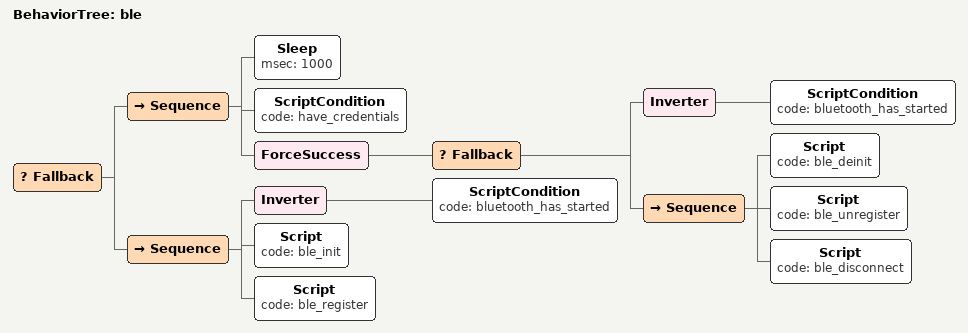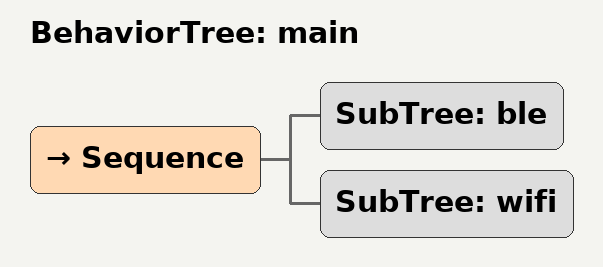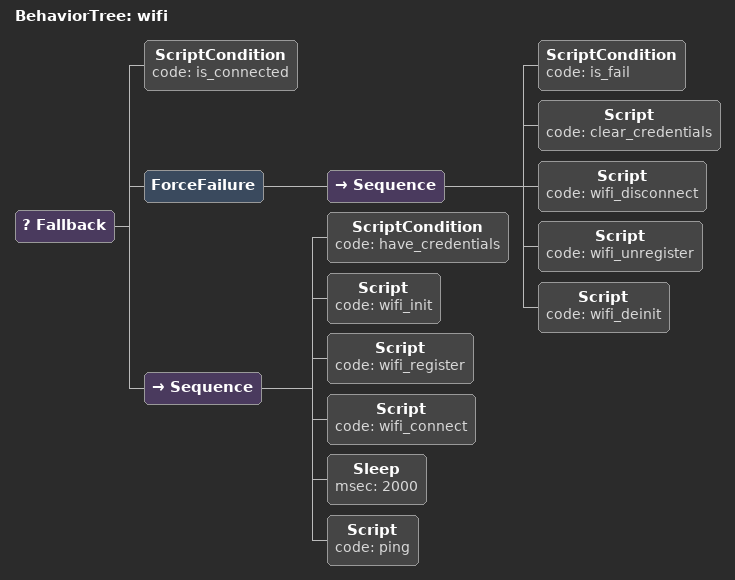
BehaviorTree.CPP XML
<?xml version="1.0" encoding="UTF-8"?>
<root BTCPP_format="4">
  <BehaviorTree ID="ble">
    <Fallback>
      <Sequence>
        <Sleep msec="1000"/>
        <ScriptCondition code="have_credentials"/>
        <ForceSuccess>
          <Fallback>
            <Inverter>
              <ScriptCondition code="bluetooth_has_started"/>
            </Inverter>
            <Sequence>
              <Script code="ble_deinit"/>
              <Script code="ble_unregister"/>
              <Script code="ble_disconnect"/>
            </Sequence>
          </Fallback>
        </ForceSuccess>
      </Sequence>
      <Sequence>
        <Inverter>
          <ScriptCondition code="bluetooth_has_started"/>
        </Inverter>
        <Script code="ble_init"/>
        <Script code="ble_register"/>
      </Sequence>
    </Fallback>
  </BehaviorTree>

  <BehaviorTree ID="main">
    <Sequence>
      <SubTree ID="ble"/>
      <SubTree ID="wifi"/>
    </Sequence>
  </BehaviorTree>

  <BehaviorTree ID="wifi">
    <Fallback>
      <ScriptCondition code="is_connected"/>
      <ForceFailure>
        <Sequence>
          <ScriptCondition code="is_fail"/>
          <Script code="clear_credentials"/>
          <Script code="wifi_disconnect"/>
          <Script code="wifi_unregister"/>
          <Script code="wifi_deinit"/>
        </Sequence>
      </ForceFailure>
      <Sequence>
        <ScriptCondition code="have_credentials"/>
        <Script code="wifi_init"/>
        <Script code="wifi_register"/>
        <Script code="wifi_connect"/>
        <Sleep msec="2000"/>
        <Script code="ping"/>
      </Sequence>
    </Fallback>
  </BehaviorTree>

</root>
